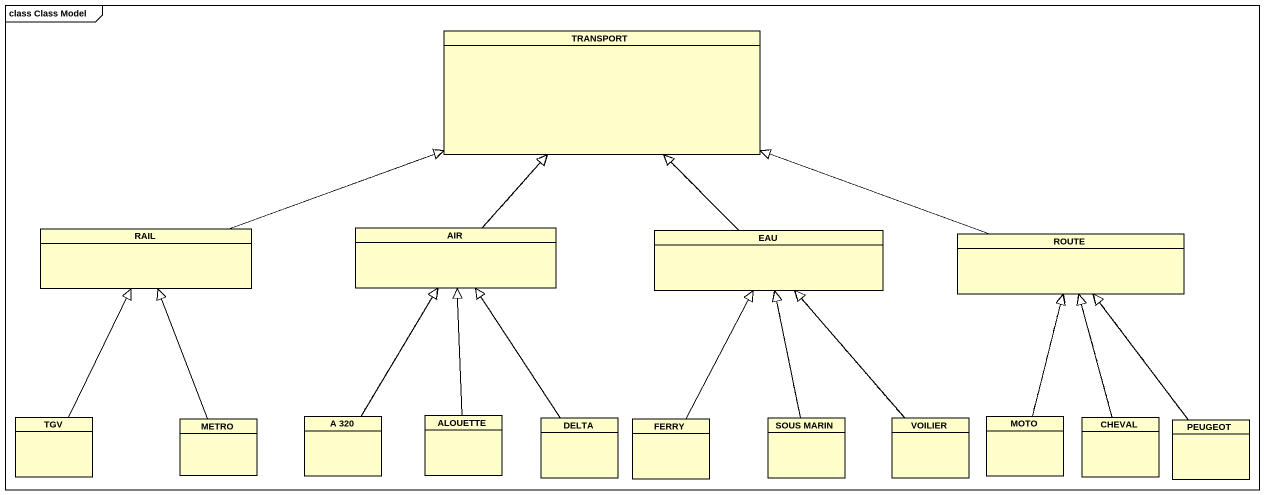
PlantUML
@startuml
mainframe class Class Model
hide circle
hide empty members
class TRANSPORT
class RAIL
class AIR
class EAU
class ROUTE
class TGV
class "A 320" as A_320
class ALOUETTE
class DELTA
class "SOUS MARIN" as SOUS_MARIN
class VOILIER
class MOTO
class CHEVAL
class METRO
class FERRY
class PEUGEOT
RAIL -right-|> TRANSPORT
RAIL .right.> TRANSPORT
AIR -up-|> TRANSPORT
AIR .up.> TRANSPORT
EAU -up-|> TRANSPORT
EAU .up.> TRANSPORT
ROUTE -left-|> TRANSPORT
ROUTE .left.> TRANSPORT
TGV -up-|> RAIL
A_320 .up.> AIR
A_320 -up-|> AIR
ALOUETTE -up-|> AIR
DELTA -up-|> AIR
SOUS_MARIN .up.> EAU
SOUS_MARIN -up-|> EAU
VOILIER .up.> EAU
VOILIER -up-|> EAU
MOTO .up.> ROUTE
MOTO -up-|> ROUTE
CHEVAL .up.> ROUTE
CHEVAL -up-|> ROUTE
METRO -up-|> RAIL
FERRY -up-|> EAU
PEUGEOT .up.> ROUTE
PEUGEOT -up-|> ROUTE
@enduml
